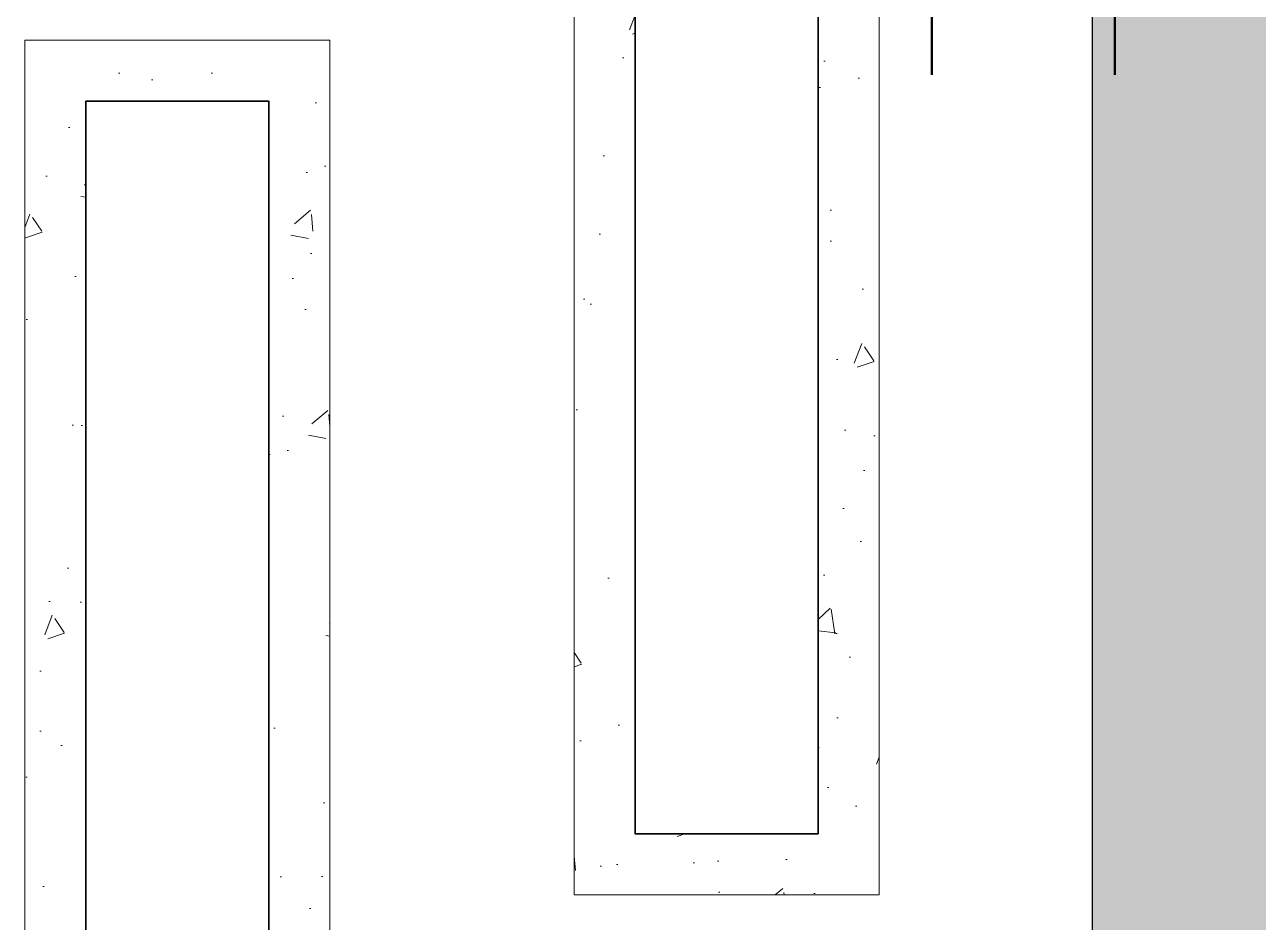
# Model space of a CAD drawing. Header units: millimetres. Extents: x 2033 to 2295, y 1536 to 1691.
# Drawn here: x 2143.717 to 2144.727, y 1614.672 to 1615.407 of the extents above; entities that cross this region are included whole.
import ezdxf

# ---------------------------------------------------------------- set-up
doc = ezdxf.new("R2010")
doc.units = ezdxf.units.MM
for name, color, linetype, lineweight in [('Detalles', 245, 'Continuous', 13), ('FACHADA', 40, 'Continuous', 35), ('muroalto', 12, 'Continuous', 50), ('Texturas', 8, 'Continuous', 0)]:
    doc.layers.add(name, color=color, linetype=linetype, lineweight=lineweight)
pattern_1 = [(220, (2877.22794, 1129.1192), (0.014345177, -0.163966202), [0.017145, -0.188595]), (275, (2877.22794, 1129.1192), (-0.17195098, 0.031718543), [0.013716, -0.150876]), (169.549, (2877.22913, 1129.10553), (-0.15760502, -0.132248251), [0.014571, -0.160281]), (223.8158, (2877.18222, 1129.1192), (0.037838095, -0.243971137), [0.0257175, -0.2828925]), (173.3644, (2877.18537, 1129.09887), (-0.222683, -0.21366381), [0.0218565, -0.2404215]), (278.816, (2877.18222, 1129.1192), (-0.222682606, -0.213664145), [0.020574, -0.226314]), (249, (2877.19365, 1129.09634), (0.092038967, -0.136453392), [0.017145, -0.188595]), (304, (2877.19365, 1129.09634), (-0.16576917, -0.055621826), [0.013716, -0.150876]), (198.5486, (2877.20132, 1129.08497), (-0.073730572, -0.192074842), [0.014571, -0.160281]), (232.5, (2877.227937, 1129.1192), (-0.076099535, -0.002779743), [0, -0.1490472, 0, -0.153162, 0, -0.1514475]), (262.5, (2877.22794, 1129.1192), (-0.090162517, -0.060137696), [0, -0.0873252, 0, -0.1456182, 0, -0.0577215]), (302.5, (2877.227937, 1129.170176), (0.0051558696, -0.1220315357), [0, -0.05715, 0, -0.178308, 0, -0.236601]), (312.5, (2877.22794, 1129.19304), (-0.022883842, -0.133316263), [0, -0.074295, 0, -0.1184148, 0, -0.168021])]

msp = doc.modelspace()

# ---------------------------------------------------------------- hatches: boundary and pattern name
at = {"layer": 'Texturas'}
h = msp.add_hatch(dxfattribs=at)
h.set_pattern_fill('AR-CONC', color=8, scale=0.0009, angle=270, style=0)
h.set_pattern_definition([(220, (2877.2775, 1129.36493), (0.014345177, -0.163966202), [0.017145, -0.188595]), (275, (2877.2775, 1129.36493), (-0.17195098, 0.031718543), [0.013716, -0.150876]), (169.549, (2877.2787, 1129.35127), (-0.15760502, -0.132248251), [0.014571, -0.160281]), (223.8158, (2877.23178, 1129.36493), (0.037838095, -0.243971137), [0.0257175, -0.2828925]), (173.3644, (2877.23494, 1129.3446), (-0.222683, -0.21366381), [0.0218565, -0.2404215]), (278.816, (2877.23178, 1129.36493), (-0.222682606, -0.213664145), [0.020574, -0.226314]), (249, (2877.24321, 1129.34207), (0.092038967, -0.136453392), [0.017145, -0.188595]), (304, (2877.24321, 1129.34207), (-0.16576917, -0.055621826), [0.013716, -0.150876]), (198.5486, (2877.25088, 1129.3307), (-0.073730572, -0.192074842), [0.014571, -0.160281]), (232.5, (2877.2775, 1129.364934), (-0.076099535, -0.002779743), [0, -0.1490472, 0, -0.153162, 0, -0.1514475]), (262.5, (2877.2775, 1129.36493), (-0.090162517, -0.060137696), [0, -0.0873252, 0, -0.1456182, 0, -0.0577215]), (302.5, (2877.2775, 1129.41591), (0.0051558696, -0.1220315357), [0, -0.05715, 0, -0.178308, 0, -0.236601]), (312.5, (2877.2775, 1129.43877), (-0.022883842, -0.133316263), [0, -0.074295, 0, -0.1184148, 0, -0.168021])])
h.paths.add_polyline_path([(2144.5912, 1616.0942), (2148.0912, 1616.0942), (2148.0912, 1613.8442), (2147.9412, 1613.8442), (2147.9412, 1615.9442), (2146.3412, 1615.9442), (2144.7412, 1615.9442), (2144.7412, 1613.8442), (2144.5912, 1613.8442)])
h = msp.add_hatch(dxfattribs=at)
h.set_pattern_fill('AR-CONC', color=8, scale=0.0009, angle=270, style=0)
h.set_pattern_definition(pattern_1)
h.paths.add_polyline_path([(2144.1667, 1615.6942), (2144.4167, 1615.6942), (2144.4167, 1614.6942), (2144.1667, 1614.6942)])
h.paths.add_polyline_path([(2144.2167, 1614.7442), (2144.3667, 1614.7442), (2144.3667, 1615.6442), (2144.2167, 1615.6442)], flags=16)
h = msp.add_hatch(dxfattribs=at)
h.set_pattern_fill('AR-CONC', color=8, scale=0.0009, angle=270, style=0)
h.set_pattern_definition(pattern_1)
h.paths.add_polyline_path([(2143.7167, 1615.3942), (2143.9667, 1615.3942), (2143.9667, 1614.3942), (2143.7167, 1614.3942)])
h.paths.add_polyline_path([(2143.7667, 1614.4442), (2143.9167, 1614.4442), (2143.9167, 1615.3442), (2143.7667, 1615.3442)], flags=16)

# ---------------------------------------------------------------- linework, layer by layer
at = {"layer": 'Detalles'}
for points in [[(2144.4167, 1614.6942), (2144.1667, 1614.6942), (2144.1667, 1615.6942), (2144.4167, 1615.6942)], [(2143.9667, 1614.3942), (2143.7167, 1614.3942), (2143.7167, 1615.3942), (2143.9667, 1615.3942)]]:
    msp.add_lwpolyline(points, close=True, dxfattribs=at)
at = {"layer": 'FACHADA', "lineweight": 30}
msp.add_line((2144.5912, 1616.0942), (2144.5912, 1613.8442), dxfattribs=at)
at = {"layer": 'FACHADA'}
for points in [[(2144.3667, 1614.7442), (2144.2167, 1614.7442), (2144.2167, 1615.6442), (2144.3667, 1615.6442)], [(2143.9167, 1614.4442), (2143.7667, 1614.4442), (2143.7667, 1615.3442), (2143.9167, 1615.3442)]]:
    msp.add_lwpolyline(points, close=True, dxfattribs=at)
at = {"layer": 'muroalto', "linetype": 'Continuous', "ltscale": 0.07}
for p, q in [((2144.4597, 1615.5652), (2144.4597, 1615.3657)), ((2144.6097, 1615.5629), (2144.6097, 1615.3657))]:
    msp.add_line(p, q, dxfattribs=at)

doc.saveas('drawing.dxf')
